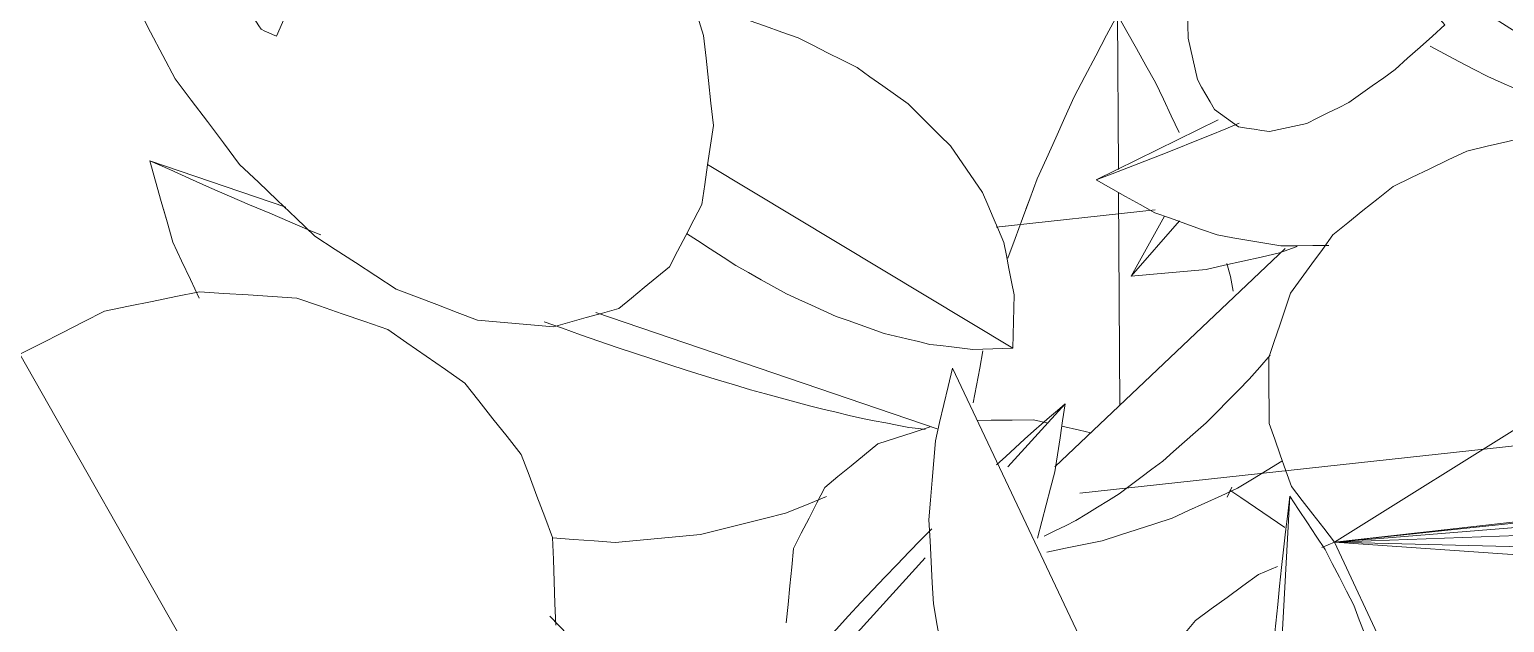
# Model space of a CAD drawing. Header units: metres. Extents: x -18.34 to -13.25, y -25.49 to -16.26.
# Drawn here: x -15.1677 to -15.0836, y -16.7198 to -16.686 of the extents above; entities that cross this region are included whole.
import ezdxf

# ---------------------------------------------------------------- set-up
doc = ezdxf.new("R2010")
doc.units = ezdxf.units.M
doc.layers.add('Importações nas famílias', color=7, linetype='Continuous', lineweight=5)
doc.layers.add('Vegetação', color=7, linetype='Continuous', lineweight=5)

# ---------------------------------------------------------------- blocks, each defined once
blk = doc.blocks.new('Planta_pergolado_12200 - plantas pergolado_skp_Component_12-V1392-Pavimento 02 - Executivo')
at = {"layer": 'Importações nas famílias', "color": 9, "flags": 128}
blk.add_lwpolyline([(0.068938, 0.054809), (0.068542, 0.053976), (0.068145, 0.053142)], dxfattribs=at)
blk = doc.blocks.new('Planta_pergolado_12200 - plantas pergolado_skp_Component_16-V1395-Pavimento 02 - Executivo')
blk.add_blockref('Planta_pergolado_12200 - plantas pergolado_skp_Component_12-V1392-Pavimento 02 - Executivo', (0, 0))
blk = doc.blocks.new('Planta_pergolado_12200 - plantas pergolado_skp_Component_12-V1402-Pavimento 02 - Executivo')
at = {"layer": 'Importações nas famílias', "color": 9, "flags": 128}
for points in [[(0.057366, 0.093281), (0.056558, 0.092838), (0.055719, 0.092378)], [(0.055719, 0.092378), (0.054975, 0.091814), (0.05423, 0.091249), (0.053485, 0.090685), (0.052741, 0.090121)], [(0.052741, 0.090121), (0.052108, 0.089466), (0.051475, 0.088811), (0.050842, 0.088156), (0.05021, 0.087501)], [(0.05021, 0.087501), (0.049703, 0.086771), (0.049197, 0.08604), (0.048691, 0.08531)], [(0.04723, 0.067205), (0.047613, 0.066414), (0.047997, 0.065623), (0.04838, 0.064832)], [(0.04838, 0.064832), (0.048901, 0.064099), (0.049219, 0.06365)]]:
    blk.add_lwpolyline(points, dxfattribs=at)
blk = doc.blocks.new('Planta_pergolado_12200 - plantas pergolado_skp_Component_12-V1403-Pavimento 02 - Executivo')
at = {"layer": 'Importações nas famílias', "color": 9}
for p, q in [((0.068477, 0.106463), (0.068027, 0.106584)), ((0.07543, 0.100806), (0.075014, 0.101292)), ((0.075754, 0.100343), (0.07543, 0.100806))]:
    blk.add_line(p, q, dxfattribs=at)
at = {"layer": 'Importações nas famílias', "color": 9, "flags": 128}
for points in [[(0.064381, 0.09565), (0.065041, 0.095296), (0.065702, 0.094942), (0.066363, 0.094588)], [(0.079862, 0.093147), (0.07952, 0.093854), (0.079178, 0.094562), (0.078836, 0.095269)], [(0.070093, 0.092939), (0.070949, 0.092654), (0.071805, 0.092369)], [(0.08048, 0.091613), (0.080171, 0.09238), (0.079862, 0.093147)], [(0.072203, 0.092236), (0.07266, 0.092084), (0.073516, 0.091799)], [(0.073516, 0.091799), (0.074441, 0.091559), (0.075365, 0.091318), (0.076289, 0.091078), (0.077214, 0.090838)], [(0.077214, 0.090838), (0.078185, 0.090649), (0.079156, 0.090459)]]:
    blk.add_lwpolyline(points, dxfattribs=at)
blk = doc.blocks.new('Planta_pergolado_12200 - plantas pergolado_skp_Component_17-V1404-Pavimento 02 - Executivo')
at = {"layer": 'Importações nas famílias', "color": 9, "flags": 128}
for points in [[(0.068466, 0.108174), (0.068372, 0.107045), (0.068324, 0.106474)], [(0.054758, 0.093579), (0.054093, 0.094014), (0.053427, 0.09445), (0.052761, 0.094886), (0.052096, 0.095322)], [(0.056901, 0.093133), (0.056187, 0.093281), (0.055472, 0.09343), (0.054758, 0.093579)]]:
    blk.add_lwpolyline(points, dxfattribs=at)
blk = doc.blocks.new('Planta_pergolado_12200 - plantas pergolado_skp_Component_16-V1405-Pavimento 02 - Executivo')
for name in ['Planta_pergolado_12200 - plantas pergolado_skp_Component_17-V1404-Pavimento 02 - Executivo', 'Planta_pergolado_12200 - plantas pergolado_skp_Component_12-V1403-Pavimento 02 - Executivo', 'Planta_pergolado_12200 - plantas pergolado_skp_Component_12-V1402-Pavimento 02 - Executivo']:
    blk.add_blockref(name, (0, 0))
blk = doc.blocks.new('Planta_pergolado_12200 - plantas pergolado_skp_-V1406-Pavimento 02 - Executivo')
blk.add_blockref('Planta_pergolado_12200 - plantas pergolado_skp_Component_16-V1405-Pavimento 02 - Executivo', (0, 0))
blk = doc.blocks.new('Planta_pergolado_12200 - plantas pergolado_skp_-V1407-Pavimento 02 - Executivo')
at = {"layer": 'Importações nas famílias', "color": 9}
blk.add_line((0.083393, 0.04184), (0.083393, 0.043146), dxfattribs=at)
at = {"xscale": 1.254472261797389, "yscale": 1.254472261797389, "zscale": 1.254472261797389, "rotation": 44.99999999999149}
blk.add_blockref('Planta_pergolado_12200 - plantas pergolado_skp_-V1406-Pavimento 02 - Executivo', (0.101937, -0.102346), dxfattribs=at)
blk.add_blockref('Planta_pergolado_12200 - plantas pergolado_skp_Component_16-V1395-Pavimento 02 - Executivo', (0, 0))
blk = doc.blocks.new('Planta_pergolado_12200 - plantas pergolado_skp_Component_12-V1471-Pavimento 02 - Executivo')
at = {"layer": 'Importações nas famílias', "color": 9}
blk.add_line((0.07033, 0.043567), (0.080588, 0.057048), dxfattribs=at)
at = {"layer": 'Importações nas famílias', "color": 9, "flags": 128}
for points in [[(0.069335, 0.055643), (0.068938, 0.054809), (0.068542, 0.053976), (0.068145, 0.053142)], [(0.073868, 0.054384), (0.074447, 0.055009), (0.075026, 0.055634)], [(0.071804, 0.051855), (0.07232, 0.052487), (0.072836, 0.053119), (0.073352, 0.053751), (0.073868, 0.054384)], [(0.068145, 0.053142), (0.067843, 0.052232), (0.067542, 0.051323), (0.06724, 0.050413), (0.066938, 0.049504)], [(0.070018, 0.049326), (0.070465, 0.049958), (0.070911, 0.05059), (0.071358, 0.051222), (0.071804, 0.051855)], [(0.066938, 0.049504), (0.066738, 0.04854), (0.066538, 0.047576), (0.066338, 0.046612), (0.066138, 0.045648)], [(0.06853, 0.046825), (0.068902, 0.04745), (0.069274, 0.048075), (0.069646, 0.0487), (0.070018, 0.049326)], [(0.067355, 0.04438), (0.067649, 0.044991), (0.067942, 0.045602), (0.068236, 0.046213), (0.06853, 0.046825)], [(0.066138, 0.045648), (0.066044, 0.044652), (0.065951, 0.043656), (0.065857, 0.04266)], [(0.066719, 0.042608), (0.066931, 0.043199), (0.067143, 0.043789), (0.067355, 0.04438)]]:
    blk.add_lwpolyline(points, dxfattribs=at)
blk = doc.blocks.new('Planta_pergolado_12200 - plantas pergolado_skp_Component_16-V1473-Pavimento 02 - Executivo')
blk.add_blockref('Planta_pergolado_12200 - plantas pergolado_skp_Component_12-V1471-Pavimento 02 - Executivo', (0, 0))
blk = doc.blocks.new('Planta_pergolado_12200 - plantas pergolado_skp_Component_12-V1474-Pavimento 02 - Executivo')
at = {"layer": 'Importações nas famílias', "color": 9}
for p, q in [((0.094832, 0.073539), (0.09721, 0.080075)), ((0.096712, 0.07968), (0.096931, 0.080038)), ((0.089834, 0.077325), (0.08909, 0.076761)), ((0.085702, 0.073668), (0.085077, 0.07302)), ((0.08728, 0.054577), (0.087504, 0.055331)), ((0.085323, 0.04741), (0.087807, 0.054238))]:
    blk.add_line(p, q, dxfattribs=at)
at = {"layer": 'Importações nas famílias', "color": 9, "flags": 128}
for points in [[(0.095772, 0.07791), (0.096007, 0.078352), (0.096242, 0.078795), (0.096477, 0.079237), (0.096712, 0.07968)], [(0.094778, 0.075821), (0.095026, 0.076343), (0.095275, 0.076865), (0.095523, 0.077388), (0.095772, 0.07791)], [(0.094259, 0.074628), (0.094519, 0.075224), (0.094778, 0.075821)], [(0.080501, 0.059376), (0.080586, 0.058527), (0.080671, 0.057677), (0.080757, 0.056828)], [(0.080757, 0.056828), (0.080994, 0.055998), (0.081231, 0.055168), (0.081468, 0.054338), (0.081706, 0.053508)], [(0.086276, 0.051004), (0.086527, 0.051897), (0.086778, 0.05279), (0.087029, 0.053684), (0.08728, 0.054577)], [(0.081706, 0.053508), (0.082089, 0.052717), (0.082473, 0.051926), (0.082856, 0.051135), (0.083239, 0.050344)], [(0.085323, 0.04741), (0.085561, 0.048308), (0.085799, 0.049207), (0.086037, 0.050105), (0.086276, 0.051004)], [(0.083239, 0.050344), (0.08376, 0.04961), (0.084281, 0.048877), (0.084802, 0.048143), (0.085323, 0.04741)]]:
    blk.add_lwpolyline(points, dxfattribs=at)
blk = doc.blocks.new('Planta_pergolado_12200 - plantas pergolado_skp_Component_16-V1476-Pavimento 02 - Executivo')
blk.add_blockref('Planta_pergolado_12200 - plantas pergolado_skp_Component_12-V1474-Pavimento 02 - Executivo', (0, 0))
blk = doc.blocks.new('Planta_pergolado_12200 - plantas pergolado_skp_Component_12-V1490-Pavimento 02 - Executivo')
at = {"layer": 'Importações nas famílias', "color": 9}
for p, q in [((0.057319, 0.080736), (0.062561, 0.095142)), ((0.052421, 0.069065), (0.052562, 0.069541)), ((0.050463, 0.061898), (0.052556, 0.06765))]:
    blk.add_line(p, q, dxfattribs=at)
at = {"layer": 'Importações nas famílias', "color": 9, "flags": 128}
for points in [[(0.061852, 0.094168), (0.062071, 0.094526), (0.06222, 0.094769)], [(0.060912, 0.092398), (0.061147, 0.092841), (0.061382, 0.093283), (0.061617, 0.093726), (0.061852, 0.094168)], [(0.057366, 0.093281), (0.056558, 0.092838), (0.055719, 0.092378)], [(0.055719, 0.092378), (0.054975, 0.091814), (0.05423, 0.091249), (0.053485, 0.090685), (0.052741, 0.090121)], [(0.059918, 0.090309), (0.060167, 0.090831), (0.060415, 0.091353), (0.060664, 0.091876), (0.060912, 0.092398)], [(0.052741, 0.090121), (0.052108, 0.089466), (0.051475, 0.088811), (0.050842, 0.088156), (0.05021, 0.087501)], [(0.058881, 0.087923), (0.059141, 0.08852), (0.0594, 0.089116), (0.059659, 0.089712), (0.059918, 0.090309)], [(0.057813, 0.085268), (0.05808, 0.085932), (0.058347, 0.086596), (0.058614, 0.087259), (0.058881, 0.087923)], [(0.05021, 0.087501), (0.049703, 0.086771), (0.049197, 0.08604), (0.048691, 0.08531)], [(0.056725, 0.082373), (0.056997, 0.083097), (0.057269, 0.08382), (0.057541, 0.084544), (0.057813, 0.085268)], [(0.05563, 0.079269), (0.055904, 0.080045), (0.056178, 0.080821), (0.056452, 0.081597), (0.056725, 0.082373)], [(0.051416, 0.065492), (0.051667, 0.066385), (0.051919, 0.067279), (0.05217, 0.068172), (0.052421, 0.069065)], [(0.04723, 0.067205), (0.047613, 0.066414), (0.047997, 0.065623), (0.04838, 0.064832)], [(0.050463, 0.061898), (0.050701, 0.062797), (0.05094, 0.063695), (0.051178, 0.064593), (0.051416, 0.065492)], [(0.04838, 0.064832), (0.048901, 0.064099), (0.049422, 0.063365), (0.049942, 0.062632), (0.050463, 0.061898)]]:
    blk.add_lwpolyline(points, dxfattribs=at)
blk = doc.blocks.new('Planta_pergolado_12200 - plantas pergolado_skp_Component_12-V1491-Pavimento 02 - Executivo')
at = {"layer": 'Importações nas famílias', "color": 9}
for p, q in [((0.068477, 0.106463), (0.068027, 0.106584)), ((0.07543, 0.100806), (0.075014, 0.101292)), ((0.07523, 0.094854), (0.068199, 0.100574)), ((0.075754, 0.100343), (0.07543, 0.100806)), ((0.081098, 0.09008), (0.075986, 0.09424))]:
    blk.add_line(p, q, dxfattribs=at)
at = {"layer": 'Importações nas famílias', "color": 9, "flags": 128}
for points in [[(0.064381, 0.09565), (0.065041, 0.095296), (0.065702, 0.094942), (0.066363, 0.094588)], [(0.079862, 0.093147), (0.07952, 0.093854), (0.079178, 0.094562), (0.078836, 0.095269)], [(0.070093, 0.092939), (0.070949, 0.092654), (0.071805, 0.092369), (0.07266, 0.092084), (0.073516, 0.091799)], [(0.081098, 0.09008), (0.080789, 0.090847), (0.08048, 0.091613), (0.080171, 0.09238), (0.079862, 0.093147)], [(0.073516, 0.091799), (0.074441, 0.091559), (0.075365, 0.091318), (0.076289, 0.091078), (0.077214, 0.090838)], [(0.077214, 0.090838), (0.078185, 0.090649), (0.079156, 0.090459), (0.080127, 0.09027), (0.081098, 0.09008)]]:
    blk.add_lwpolyline(points, dxfattribs=at)
blk = doc.blocks.new('Planta_pergolado_12200 - plantas pergolado_skp_Component_17-V1492-Pavimento 02 - Executivo')
at = {"layer": 'Importações nas famílias', "color": 9}
blk.add_line((0.065702, 0.098675), (0.065421, 0.098094), dxfattribs=at)
at = {"layer": 'Importações nas famílias', "color": 9, "flags": 128}
for points in [[(0.06856, 0.109303), (0.068466, 0.108174), (0.068372, 0.107045), (0.068324, 0.106474)], [(0.066514, 0.100346), (0.066298, 0.099901), (0.065964, 0.099213)], [(0.065421, 0.098094), (0.064849, 0.097401), (0.064278, 0.096708), (0.063904, 0.096255)], [(0.054758, 0.093579), (0.054093, 0.094014), (0.053427, 0.09445), (0.052761, 0.094886), (0.052096, 0.095322)], [(0.062469, 0.094886), (0.061803, 0.09445), (0.061138, 0.094014), (0.060472, 0.093579)], [(0.057615, 0.092984), (0.056901, 0.093133), (0.056187, 0.093281), (0.055472, 0.09343), (0.054758, 0.093579)], [(0.060472, 0.093579), (0.059758, 0.09343), (0.059044, 0.093281), (0.058329, 0.093133), (0.057615, 0.092984)]]:
    blk.add_lwpolyline(points, dxfattribs=at)
blk = doc.blocks.new('Planta_pergolado_12200 - plantas pergolado_skp_Component_16-V1493-Pavimento 02 - Executivo')
for name in ['Planta_pergolado_12200 - plantas pergolado_skp_Component_17-V1492-Pavimento 02 - Executivo', 'Planta_pergolado_12200 - plantas pergolado_skp_Component_12-V1491-Pavimento 02 - Executivo', 'Planta_pergolado_12200 - plantas pergolado_skp_Component_12-V1490-Pavimento 02 - Executivo']:
    blk.add_blockref(name, (0, 0))
blk = doc.blocks.new('Planta_pergolado_12200 - plantas pergolado_skp_-V1494-Pavimento 02 - Executivo')
blk.add_blockref('Planta_pergolado_12200 - plantas pergolado_skp_Component_16-V1493-Pavimento 02 - Executivo', (0, 0))
blk = doc.blocks.new('Planta_pergolado_12200 - plantas pergolado_skp_-V1495-Pavimento 02 - Executivo')
at = {"layer": 'Importações nas famílias', "color": 9}
blk.add_line((0.083393, 0.04184), (0.083393, 0.050373), dxfattribs=at)
at = {"xscale": 1.254472261797389, "yscale": 1.254472261797389, "zscale": 1.254472261797389, "rotation": 44.99999999999149}
blk.add_blockref('Planta_pergolado_12200 - plantas pergolado_skp_-V1494-Pavimento 02 - Executivo', (0.101937, -0.102346), dxfattribs=at)
for name in ['Planta_pergolado_12200 - plantas pergolado_skp_Component_16-V1476-Pavimento 02 - Executivo', 'Planta_pergolado_12200 - plantas pergolado_skp_Component_16-V1473-Pavimento 02 - Executivo']:
    blk.add_blockref(name, (0, 0))
blk = doc.blocks.new('Planta_pergolado_12200 - plantas pergolado_skp_-V1496-Pavimento 02 - Executivo')
at = {"rotation": 89.9999999999999}
for name in ['Planta_pergolado_12200 - plantas pergolado_skp_-V1495-Pavimento 02 - Executivo', 'Planta_pergolado_12200 - plantas pergolado_skp_-V1407-Pavimento 02 - Executivo']:
    blk.add_blockref(name, (0.696245, 0.01573), dxfattribs=at)
blk = doc.blocks.new('Planta_pergolado_12200 - plantas pergolado_skp_Component_12-V1755-Pavimento 02 - Executivo')
at = {"layer": 'Importações nas famílias', "color": 9}
blk.add_line((0.102974, 0.26277), (0.091467, 0.247648), dxfattribs=at)
at = {"layer": 'Importações nas famílias', "color": 9, "flags": 128}
for points in [[(0.099437, 0.264296), (0.098995, 0.263753), (0.098479, 0.263121), (0.097963, 0.262488), (0.097447, 0.261856)], [(0.110769, 0.260569), (0.111071, 0.261478), (0.111373, 0.262388)], [(0.097447, 0.261856), (0.097001, 0.261224), (0.096554, 0.260592), (0.096108, 0.259959), (0.095661, 0.259327)], [(0.109183, 0.257234), (0.10958, 0.258068), (0.109976, 0.258902), (0.110373, 0.259735), (0.110769, 0.260569)], [(0.095661, 0.259327), (0.095289, 0.258702), (0.094917, 0.258077), (0.094545, 0.257451), (0.094173, 0.256826)], [(0.094173, 0.256826), (0.093879, 0.256215), (0.093585, 0.255604), (0.093291, 0.254992), (0.092998, 0.254381)], [(0.107256, 0.254281), (0.107738, 0.255019), (0.10822, 0.255758), (0.108702, 0.256496), (0.109183, 0.257234)], [(0.092998, 0.254381), (0.092786, 0.253791), (0.092573, 0.2532), (0.092361, 0.25261), (0.092149, 0.252019)], [(0.105032, 0.251779), (0.105588, 0.252405), (0.106144, 0.25303), (0.1067, 0.253656), (0.107256, 0.254281)], [(0.092149, 0.252019), (0.092021, 0.251456), (0.091893, 0.250893), (0.091765, 0.25033), (0.091637, 0.249766)], [(0.102565, 0.249787), (0.103182, 0.250285), (0.103799, 0.250783), (0.104415, 0.251281), (0.105032, 0.251779)], [(0.091637, 0.249766), (0.091595, 0.249237), (0.091552, 0.248707), (0.091509, 0.248178), (0.091467, 0.247648)], [(0.099911, 0.248351), (0.100574, 0.24871), (0.101238, 0.249069), (0.101901, 0.249428), (0.102565, 0.249787)], [(0.097133, 0.247505), (0.097827, 0.247716), (0.098522, 0.247928), (0.099216, 0.248139), (0.099911, 0.248351)], [(0.091467, 0.247648), (0.092174, 0.247553), (0.092881, 0.247458), (0.093589, 0.247363), (0.094296, 0.247269)], [(0.094296, 0.247269), (0.095005, 0.247328), (0.095714, 0.247387), (0.096423, 0.247446), (0.097133, 0.247505)]]:
    blk.add_lwpolyline(points, dxfattribs=at)
blk = doc.blocks.new('Planta_pergolado_12200 - plantas pergolado_skp_Component_12-V1757-Pavimento 02 - Executivo')
at = {"layer": 'Importações nas famílias', "color": 9}
for p, q in [((0.061368, 0.275465), (0.064355, 0.272095)), ((0.069836, 0.265912), (0.080843, 0.253495)), ((0.072076, 0.253424), (0.072786, 0.252842)), ((0.085196, 0.248584), (0.088211, 0.245182))]:
    blk.add_line(p, q, dxfattribs=at)
at = {"layer": 'Importações nas famílias', "color": 9, "flags": 128}
for points in [[(0.063093, 0.273944), (0.062528, 0.274475), (0.061963, 0.275006), (0.061424, 0.275513)], [(0.060972, 0.275124), (0.061103, 0.274234), (0.061239, 0.273316), (0.061374, 0.272398)], [(0.064326, 0.272734), (0.06371, 0.273339), (0.063093, 0.273944)], [(0.061374, 0.272398), (0.061604, 0.271501), (0.061834, 0.270604), (0.061987, 0.270007)], [(0.072911, 0.26383), (0.072231, 0.264565), (0.07155, 0.265301), (0.07087, 0.266036)], [(0.076271, 0.260115), (0.075601, 0.26086), (0.074931, 0.261605), (0.074261, 0.26235)], [(0.065224, 0.262033), (0.065719, 0.261255), (0.066214, 0.260477), (0.066708, 0.259699), (0.067203, 0.258922)], [(0.078847, 0.257166), (0.078203, 0.257903), (0.077559, 0.258641), (0.076915, 0.259378), (0.076271, 0.260115)], [(0.067203, 0.258922), (0.067776, 0.258201), (0.068349, 0.257481), (0.068922, 0.256761), (0.069495, 0.256041)], [(0.081258, 0.254316), (0.080656, 0.255029), (0.080053, 0.255741), (0.07945, 0.256454), (0.078847, 0.257166)], [(0.069495, 0.256041), (0.070141, 0.255387), (0.070786, 0.254732), (0.071431, 0.254078), (0.072076, 0.253424)], [(0.082354, 0.252974), (0.081806, 0.253645), (0.081258, 0.254316)], [(0.086966, 0.247011), (0.086566, 0.247553), (0.086166, 0.248095), (0.085766, 0.248637), (0.085366, 0.249178)], [(0.081249, 0.247425), (0.082105, 0.247098), (0.08296, 0.246771), (0.083815, 0.246444), (0.08467, 0.246117)], [(0.088211, 0.245182), (0.0879, 0.245639), (0.087589, 0.246097), (0.087278, 0.246554), (0.086966, 0.247011)], [(0.08467, 0.246117), (0.085556, 0.245883), (0.086441, 0.245649), (0.087326, 0.245416), (0.088211, 0.245182)]]:
    blk.add_lwpolyline(points, dxfattribs=at)
blk = doc.blocks.new('Planta_pergolado_12200 - plantas pergolado_skp_Component_12-V1759-Pavimento 02 - Executivo')
at = {"layer": 'Importações nas famílias', "color": 9}
blk.add_line((0.054354, 0.238337), (0.082026, 0.233805), dxfattribs=at)
at = {"layer": 'Importações nas famílias', "color": 9, "flags": 128}
for points in [[(0.078276, 0.23465), (0.077303, 0.234859), (0.076331, 0.235067), (0.075358, 0.235276), (0.074386, 0.235484)], [(0.082026, 0.233805), (0.081088, 0.234017), (0.080151, 0.234228), (0.079213, 0.234439), (0.078276, 0.23465)], [(0.078993, 0.232242), (0.079751, 0.232633), (0.080509, 0.233024), (0.081268, 0.233415), (0.082026, 0.233805)], [(0.075861, 0.231037), (0.076644, 0.231338), (0.077427, 0.23164), (0.07821, 0.231941), (0.078993, 0.232242)], [(0.072666, 0.230204), (0.073465, 0.230413), (0.074264, 0.230621), (0.075063, 0.230829), (0.075861, 0.231037)]]:
    blk.add_lwpolyline(points, dxfattribs=at)
blk = doc.blocks.new('Planta_pergolado_12200 - plantas pergolado_skp_Component_17-V1761-Pavimento 02 - Executivo')
at = {"layer": 'Importações nas famílias', "color": 9}
for p, q in [((0.078045, 0.235909), (0.078363, 0.234857)), ((0.079107, 0.232394), (0.079317, 0.2317)), ((0.053129, 0.222713), (0.079317, 0.2317)), ((0.076874, 0.218097), (0.079317, 0.2317)), ((0.077534, 0.218406), (0.079317, 0.2317)), ((0.078403, 0.21882), (0.079317, 0.2317)), ((0.078879, 0.215423), (0.079317, 0.2317)), ((0.079317, 0.2317), (0.079274, 0.21544)), ((0.087286, 0.21523), (0.079317, 0.2317)), ((0.079317, 0.2317), (0.079378, 0.215445))]:
    blk.add_line(p, q, dxfattribs=at)
at = {"layer": 'Importações nas famílias', "color": 9, "flags": 128}
for points in [[(0.073224, 0.242301), (0.07391, 0.241607), (0.074595, 0.240913), (0.075281, 0.240219), (0.075966, 0.239525)], [(0.075966, 0.239525), (0.076486, 0.238621), (0.077006, 0.237717), (0.077525, 0.236813), (0.078045, 0.235909)], [(0.082527, 0.233655), (0.083395, 0.233861), (0.084263, 0.234067), (0.085131, 0.234273), (0.086, 0.234479)], [(0.086, 0.234479), (0.086875, 0.234388), (0.08775, 0.234298), (0.088625, 0.234207), (0.0895, 0.234116)], [(0.0895, 0.234116), (0.090322, 0.233735), (0.091145, 0.233353), (0.091967, 0.232972), (0.092789, 0.232591)], [(0.079317, 0.2317), (0.08012, 0.232189), (0.080922, 0.232677), (0.081724, 0.233166), (0.082527, 0.233655)], [(0.092789, 0.232591), (0.093503, 0.231945), (0.094216, 0.231299), (0.09493, 0.230653), (0.095643, 0.230007)], [(0.095643, 0.230007), (0.096199, 0.22914), (0.096755, 0.228274), (0.097311, 0.227407), (0.097867, 0.226541)], [(0.097867, 0.226541), (0.098228, 0.225513), (0.098589, 0.224485), (0.098949, 0.223457), (0.09931, 0.222429)], [(0.09931, 0.222429), (0.099451, 0.221309), (0.099591, 0.220189), (0.099732, 0.21907), (0.099873, 0.21795)]]:
    blk.add_lwpolyline(points, dxfattribs=at)
blk = doc.blocks.new('Planta_pergolado_12200 - plantas pergolado_skp_Component_16-V1762-Pavimento 02 - Executivo')
for name in ['Planta_pergolado_12200 - plantas pergolado_skp_Component_12-V1757-Pavimento 02 - Executivo', 'Planta_pergolado_12200 - plantas pergolado_skp_Component_12-V1755-Pavimento 02 - Executivo', 'Planta_pergolado_12200 - plantas pergolado_skp_Component_17-V1761-Pavimento 02 - Executivo', 'Planta_pergolado_12200 - plantas pergolado_skp_Component_12-V1759-Pavimento 02 - Executivo']:
    blk.add_blockref(name, (0, 0))
blk = doc.blocks.new('Planta_pergolado_12200 - plantas pergolado_skp_-V1798-Pavimento 02 - Executivo')
at = {"layer": 'Importações nas famílias', "color": 9}
blk.add_line((0.083393, 0.215524), (0.083393, 0.244921), dxfattribs=at)
blk.add_blockref('Planta_pergolado_12200 - plantas pergolado_skp_Component_16-V1762-Pavimento 02 - Executivo', (0, 0))
blk = doc.blocks.new('Planta_pergolado_12200 - plantas pergolado_skp_-V1872-Pavimento 02 - Executivo')
at = {"rotation": 89.9999999999999}
blk.add_blockref('Planta_pergolado_12200 - plantas pergolado_skp_-V1798-Pavimento 02 - Executivo', (0.274037, 0.01573), dxfattribs=at)
blk = doc.blocks.new('Planta_pergolado_12200 - plantas pergolado_skp_Component_17-V2001-Pavimento 02 - Executivo')
at = {"layer": 'Importações nas famílias', "color": 9}
blk.add_line((-0.159676, -0.361217), (-0.189609, -0.378216), dxfattribs=at)
at = {"layer": 'Importações nas famílias', "color": 9, "flags": 128}
for points in [[(-0.179154, -0.34786), (-0.180339, -0.348305), (-0.181524, -0.34875), (-0.182708, -0.349195), (-0.183893, -0.34964)], [(-0.174154, -0.347675), (-0.175404, -0.347721), (-0.176654, -0.347767), (-0.177904, -0.347813), (-0.179154, -0.34786)], [(-0.183893, -0.34964), (-0.184912, -0.350446), (-0.18593, -0.351253), (-0.186949, -0.352059), (-0.187968, -0.352865)], [(-0.187968, -0.352865), (-0.188733, -0.353963), (-0.189498, -0.355061), (-0.190263, -0.356159), (-0.191029, -0.357257)], [(-0.191029, -0.357257), (-0.191475, -0.358554), (-0.191922, -0.35985), (-0.192368, -0.361146), (-0.192815, -0.362443)], [(-0.192815, -0.362443), (-0.192904, -0.363826), (-0.192994, -0.36521), (-0.193083, -0.366594), (-0.193173, -0.367978)], [(-0.193173, -0.367978), (-0.192898, -0.369331), (-0.192623, -0.370684), (-0.192348, -0.372037), (-0.192073, -0.37339)], [(-0.192073, -0.37339), (-0.191457, -0.374596), (-0.190841, -0.375803), (-0.190225, -0.377009), (-0.189609, -0.378216)]]:
    blk.add_lwpolyline(points, dxfattribs=at)
blk = doc.blocks.new('Planta_pergolado_12200 - plantas pergolado_skp_Component_16-V2002-Pavimento 02 - Executivo')
blk.add_blockref('Planta_pergolado_12200 - plantas pergolado_skp_Component_17-V2001-Pavimento 02 - Executivo', (0, 0))
blk = doc.blocks.new('Planta_pergolado_12200 - plantas pergolado_skp_Component_12-V2049-Pavimento 02 - Executivo')
at = {"layer": 'Importações nas famílias', "color": 9}
blk.add_line((-0.139107, -0.301544), (-0.188814, -0.325057), dxfattribs=at)
at = {"layer": 'Importações nas famílias', "color": 9, "flags": 128}
for points in [[(-0.188814, -0.325057), (-0.18778, -0.325302), (-0.186746, -0.325547), (-0.185713, -0.325792), (-0.184679, -0.326037)], [(-0.17537, -0.326145), (-0.174131, -0.325927), (-0.172892, -0.325708), (-0.171654, -0.32549), (-0.170415, -0.325271)], [(-0.184679, -0.326037), (-0.18355, -0.326128), (-0.18242, -0.32622), (-0.181291, -0.326311), (-0.180162, -0.326402)], [(-0.180162, -0.326402), (-0.178964, -0.326338), (-0.177766, -0.326274), (-0.176568, -0.32621), (-0.17537, -0.326145)]]:
    blk.add_lwpolyline(points, dxfattribs=at)
blk = doc.blocks.new('Planta_pergolado_12200 - plantas pergolado_skp_Component_12-V2050-Pavimento 02 - Executivo')
at = {"layer": 'Importações nas famílias', "color": 9}
for p, q in [((-0.153808, -0.327837), (-0.174678, -0.348017)), ((-0.168688, -0.349027), (-0.169592, -0.349128))]:
    blk.add_line(p, q, dxfattribs=at)
at = {"layer": 'Importações nas famílias', "color": 9, "flags": 128}
for points in [[(-0.156976, -0.332121), (-0.156184, -0.33105), (-0.155392, -0.329979), (-0.1546, -0.328908), (-0.153808, -0.327837)], [(-0.153808, -0.327837), (-0.153673, -0.328634), (-0.153537, -0.32943), (-0.153402, -0.330226), (-0.153266, -0.331023)], [(-0.160115, -0.336199), (-0.15933, -0.335179), (-0.158545, -0.33416), (-0.15776, -0.333141), (-0.156976, -0.332121)], [(-0.163154, -0.339973), (-0.162394, -0.339029), (-0.161635, -0.338086), (-0.160875, -0.337142), (-0.160115, -0.336199)], [(-0.16602, -0.343356), (-0.165304, -0.34251), (-0.164587, -0.341665), (-0.16387, -0.340819), (-0.163154, -0.339973)], [(-0.154809, -0.34008), (-0.155143, -0.340669), (-0.155476, -0.341258), (-0.15581, -0.341847)], [(-0.15581, -0.341847), (-0.156254, -0.342367), (-0.156699, -0.342886), (-0.157144, -0.343405), (-0.157589, -0.343924)], [(-0.168647, -0.346269), (-0.16799, -0.345541), (-0.167334, -0.344813), (-0.166677, -0.344084), (-0.16602, -0.343356)], [(-0.157589, -0.343924), (-0.158139, -0.344368), (-0.15869, -0.344811), (-0.159241, -0.345255), (-0.159792, -0.345698)], [(-0.170972, -0.348643), (-0.170391, -0.348049), (-0.16981, -0.347456), (-0.169228, -0.346862), (-0.168647, -0.346269)], [(-0.159792, -0.345698), (-0.160443, -0.346061), (-0.161095, -0.346424), (-0.161746, -0.346787), (-0.162397, -0.34715)], [(-0.162397, -0.34715), (-0.163141, -0.347429), (-0.163885, -0.347707), (-0.164629, -0.347986), (-0.165373, -0.348264)], [(-0.165373, -0.348264), (-0.166202, -0.348455), (-0.16703, -0.348645), (-0.167859, -0.348836), (-0.168688, -0.349027)]]:
    blk.add_lwpolyline(points, dxfattribs=at)
blk = doc.blocks.new('Planta_pergolado_12200 - plantas pergolado_skp_Component_12-V728-Pavimento 02 - Executivo')
at = {"layer": 'Importações nas famílias', "color": 9}
blk.add_line((-0.357072, -0.311029), (-0.371136, -0.323264), dxfattribs=at)
at = {"layer": 'Importações nas famílias', "color": 9, "flags": 128}
for points in [[(-0.354531, -0.313849), (-0.355166, -0.313144), (-0.355801, -0.312439), (-0.356436, -0.311734), (-0.357072, -0.311029)], [(-0.352643, -0.316493), (-0.353115, -0.315832), (-0.353587, -0.315171), (-0.354059, -0.31451), (-0.354531, -0.313849)], [(-0.351452, -0.318899), (-0.351749, -0.318297), (-0.352047, -0.317696), (-0.352345, -0.317094), (-0.352643, -0.316493)], [(-0.350984, -0.321011), (-0.351101, -0.320483), (-0.351218, -0.319955), (-0.351335, -0.319427), (-0.351452, -0.318899)], [(-0.351252, -0.322779), (-0.351185, -0.322337), (-0.351118, -0.321895), (-0.351051, -0.321453), (-0.350984, -0.321011)], [(-0.352249, -0.324163), (-0.352, -0.323817), (-0.351751, -0.323471), (-0.351502, -0.323125), (-0.351252, -0.322779)], [(-0.371325, -0.324632), (-0.371278, -0.32429), (-0.37123, -0.323948), (-0.371183, -0.323606)], [(-0.371136, -0.323264), (-0.37005, -0.323578), (-0.368965, -0.323891), (-0.36788, -0.324204), (-0.366795, -0.324517)], [(-0.367568, -0.324133), (-0.36791, -0.32446), (-0.368253, -0.324787)], [(-0.366795, -0.324517), (-0.3658, -0.324724), (-0.364806, -0.324931), (-0.363812, -0.325138), (-0.362818, -0.325344)], [(-0.353952, -0.325128), (-0.353526, -0.324887), (-0.353101, -0.324645), (-0.352675, -0.324404), (-0.352249, -0.324163)], [(-0.371243, -0.325563), (-0.371263, -0.32533), (-0.371284, -0.325098), (-0.371305, -0.324865), (-0.371325, -0.324632)], [(-0.368253, -0.324787), (-0.368536, -0.325004), (-0.368819, -0.325222), (-0.369103, -0.325439), (-0.369386, -0.325657)], [(-0.362818, -0.325344), (-0.361938, -0.32544), (-0.361059, -0.325535), (-0.360179, -0.325631), (-0.359299, -0.325726)], [(-0.356321, -0.325653), (-0.355728, -0.325522), (-0.355136, -0.325391), (-0.354544, -0.32526), (-0.353952, -0.325128)], [(-0.370889, -0.326047), (-0.370977, -0.325926), (-0.371066, -0.325805), (-0.371154, -0.325684), (-0.371243, -0.325563)], [(-0.370268, -0.326078), (-0.370423, -0.32607), (-0.370578, -0.326062), (-0.370734, -0.326055), (-0.370889, -0.326047)], [(-0.369386, -0.325657), (-0.369606, -0.325762), (-0.369827, -0.325867), (-0.370047, -0.325973), (-0.370268, -0.326078)], [(-0.359299, -0.325726), (-0.358555, -0.325708), (-0.35781, -0.32569), (-0.357065, -0.325672), (-0.356321, -0.325653)]]:
    blk.add_lwpolyline(points, dxfattribs=at)
blk = doc.blocks.new('Planta_pergolado_12200 - plantas pergolado_skp_Component_12-V730-Pavimento 02 - Executivo')
at = {"layer": 'Importações nas famílias', "color": 9}
for p, q in [((-0.383484, -0.365952), (-0.356418, -0.377623)), ((-0.359669, -0.379294), (-0.360752, -0.379851))]:
    blk.add_line(p, q, dxfattribs=at)
at = {"layer": 'Importações nas famílias', "color": 9, "flags": 128}
for points in [[(-0.384353, -0.369674), (-0.384136, -0.368743), (-0.383919, -0.367813), (-0.383701, -0.366882), (-0.383484, -0.365952)], [(-0.383484, -0.365952), (-0.382577, -0.366606), (-0.381669, -0.367261), (-0.380762, -0.367916), (-0.379855, -0.368571)], [(-0.379855, -0.368571), (-0.378983, -0.369167), (-0.37811, -0.369763), (-0.377238, -0.370359), (-0.376366, -0.370955)], [(-0.384561, -0.373075), (-0.384509, -0.372225), (-0.384457, -0.371375), (-0.384405, -0.370524), (-0.384353, -0.369674)], [(-0.376366, -0.370955), (-0.375538, -0.371485), (-0.37471, -0.372015), (-0.373883, -0.372546), (-0.373055, -0.373076)], [(-0.384103, -0.376078), (-0.384217, -0.375327), (-0.384332, -0.374577), (-0.384446, -0.373826), (-0.384561, -0.373075)], [(-0.373055, -0.373076), (-0.372281, -0.373535), (-0.371508, -0.373994), (-0.370734, -0.374453), (-0.36996, -0.374912)], [(-0.36996, -0.374912), (-0.369249, -0.375295), (-0.368537, -0.375677), (-0.367826, -0.37606), (-0.367115, -0.376442)], [(-0.382989, -0.378609), (-0.383267, -0.377976), (-0.383546, -0.377343), (-0.383824, -0.37671), (-0.384103, -0.376078)], [(-0.367115, -0.376442), (-0.366474, -0.376744), (-0.365833, -0.377046), (-0.365192, -0.377347), (-0.364551, -0.377649)], [(-0.364551, -0.377649), (-0.363987, -0.377867), (-0.363424, -0.378084), (-0.36286, -0.378302), (-0.362297, -0.37852)], [(-0.356824, -0.378502), (-0.356722, -0.378282), (-0.356621, -0.378063), (-0.356519, -0.377843), (-0.356418, -0.377623)], [(-0.381246, -0.380611), (-0.381682, -0.380111), (-0.382118, -0.37961), (-0.382553, -0.37911), (-0.382989, -0.378609)], [(-0.362297, -0.37852), (-0.361817, -0.378651), (-0.361337, -0.378782), (-0.360858, -0.378913), (-0.360378, -0.379044)], [(-0.360378, -0.379044), (-0.359987, -0.379087), (-0.359597, -0.37913), (-0.359206, -0.379173), (-0.358815, -0.379217)], [(-0.358815, -0.379217), (-0.358518, -0.379171), (-0.358221, -0.379126), (-0.357923, -0.379081), (-0.357626, -0.379035)], [(-0.357626, -0.379035), (-0.357426, -0.378902), (-0.357225, -0.378769), (-0.357025, -0.378636), (-0.356824, -0.378502)], [(-0.360752, -0.379851), (-0.361809, -0.380268), (-0.362866, -0.380685), (-0.363923, -0.381102), (-0.364979, -0.381519)], [(-0.378915, -0.382037), (-0.379498, -0.38168), (-0.380081, -0.381324), (-0.380663, -0.380968), (-0.381246, -0.380611)], [(-0.364979, -0.381519), (-0.365984, -0.381787), (-0.36699, -0.382055), (-0.367995, -0.382322), (-0.369, -0.38259)], [(-0.37605, -0.382852), (-0.376767, -0.382648), (-0.377483, -0.382444), (-0.378199, -0.38224), (-0.378915, -0.382037)], [(-0.372719, -0.383038), (-0.373552, -0.382991), (-0.374385, -0.382945), (-0.375218, -0.382898), (-0.37605, -0.382852)], [(-0.369, -0.38259), (-0.36993, -0.382702), (-0.370859, -0.382814), (-0.371789, -0.382926), (-0.372719, -0.383038)]]:
    blk.add_lwpolyline(points, dxfattribs=at)
blk = doc.blocks.new('Planta_pergolado_12200 - plantas pergolado_skp_Component_17-V2053-Pavimento 02 - Executivo')
at = {"layer": 'Importações nas famílias', "color": 9, "flags": 128}
for points in [[(-0.207788, -0.339244), (-0.206506, -0.339105), (-0.205223, -0.338966), (-0.203941, -0.338827), (-0.202659, -0.338687)], [(-0.202659, -0.338687), (-0.201535, -0.338853), (-0.20041, -0.339019), (-0.199286, -0.339184), (-0.198162, -0.33935)], [(-0.213198, -0.340981), (-0.211845, -0.340547), (-0.210493, -0.340112), (-0.20914, -0.339678), (-0.207788, -0.339244)], [(-0.198162, -0.33935), (-0.197272, -0.339809), (-0.196382, -0.340268), (-0.195492, -0.340728), (-0.194602, -0.341187)], [(-0.194602, -0.341187), (-0.194007, -0.341908), (-0.193412, -0.342629), (-0.192817, -0.343351), (-0.192222, -0.344072)], [(-0.192222, -0.344072), (-0.191962, -0.345006), (-0.191703, -0.345941), (-0.191444, -0.346875), (-0.191184, -0.347809)], [(-0.191184, -0.347809), (-0.191278, -0.348893), (-0.191372, -0.349977), (-0.191466, -0.35106), (-0.19156, -0.352144)], [(-0.19156, -0.352144), (-0.192, -0.353303), (-0.192441, -0.354462), (-0.192882, -0.355621), (-0.193322, -0.356781)], [(-0.193322, -0.356781), (-0.19408, -0.357936), (-0.194837, -0.359092), (-0.195595, -0.360248), (-0.196352, -0.361403)], [(-0.196352, -0.361403), (-0.197375, -0.362477), (-0.198398, -0.36355), (-0.199421, -0.364623), (-0.200443, -0.365697)], [(-0.200443, -0.365697), (-0.201662, -0.366615), (-0.20288, -0.367533), (-0.204098, -0.368451), (-0.205316, -0.369369)], [(-0.205316, -0.369369), (-0.206647, -0.370069), (-0.207978, -0.370769), (-0.209308, -0.371469), (-0.210639, -0.372169)]]:
    blk.add_lwpolyline(points, dxfattribs=at)
blk = doc.blocks.new('Planta_pergolado_12200 - plantas pergolado_skp_Component_16-V2054-Pavimento 02 - Executivo')
for name, p in [('Planta_pergolado_12200 - plantas pergolado_skp_Component_12-V728-Pavimento 02 - Executivo', (0.148673, 0.01403)), ('Planta_pergolado_12200 - plantas pergolado_skp_Component_12-V2049-Pavimento 02 - Executivo', (0, 0)), ('Planta_pergolado_12200 - plantas pergolado_skp_Component_17-V2053-Pavimento 02 - Executivo', (0, 0)), ('Planta_pergolado_12200 - plantas pergolado_skp_Component_12-V2050-Pavimento 02 - Executivo', (0, 0)), ('Planta_pergolado_12200 - plantas pergolado_skp_Component_12-V730-Pavimento 02 - Executivo', (0.148673, 0.01403))]:
    blk.add_blockref(name, p)
blk = doc.blocks.new('Planta_pergolado_12200 - plantas pergolado_skp_-V2058-Pavimento 02 - Executivo')
blk.add_blockref('Planta_pergolado_12200 - plantas pergolado_skp_Component_16-V2054-Pavimento 02 - Executivo', (0, 0))
blk = doc.blocks.new('Planta_pergolado_12200 - plantas pergolado_skp_-V2059-Pavimento 02 - Executivo')
for name in ['Planta_pergolado_12200 - plantas pergolado_skp_-V2058-Pavimento 02 - Executivo', 'Planta_pergolado_12200 - plantas pergolado_skp_Component_16-V2002-Pavimento 02 - Executivo']:
    blk.add_blockref(name, (0, 0))
blk = doc.blocks.new('Planta_pergolado_12200 - plantas pergolado_skp_-V2183-Pavimento 02 - Executivo')
blk.add_blockref('Planta_pergolado_12200 - plantas pergolado_skp_-V2059-Pavimento 02 - Executivo', (0, 0))
blk = doc.blocks.new('Planta_pergolado_12200 - plantas pergolado_skp_Component_12-V2206-Pavimento 02 - Executivo')
at = {"layer": 'Importações nas famílias', "color": 9}
for p, q in [((-0.216733, -0.295074), (-0.219588, -0.29258)), ((-0.195762, -0.305418), (-0.195392, -0.306417)), ((-0.194073, -0.314877), (-0.19722, -0.312127))]:
    blk.add_line(p, q, dxfattribs=at)
at = {"layer": 'Importações nas famílias', "color": 9, "flags": 128}
for points in [[(-0.216998, -0.28671), (-0.216276, -0.286816), (-0.215346, -0.286954), (-0.214416, -0.287092)], [(-0.219642, -0.295506), (-0.220191, -0.294898), (-0.220739, -0.294289)], [(-0.195392, -0.306417), (-0.195156, -0.307463), (-0.194921, -0.308509), (-0.194686, -0.309555), (-0.194451, -0.310601)], [(-0.194451, -0.310601), (-0.194356, -0.31167), (-0.194262, -0.312739), (-0.194167, -0.313808), (-0.194073, -0.314877)], [(-0.194073, -0.314877), (-0.194927, -0.314402), (-0.195782, -0.313928), (-0.196636, -0.313453), (-0.197491, -0.312979)]]:
    blk.add_lwpolyline(points, dxfattribs=at)
blk = doc.blocks.new('Planta_pergolado_12200 - plantas pergolado_skp_Component_16-V2208-Pavimento 02 - Executivo')
blk.add_blockref('Planta_pergolado_12200 - plantas pergolado_skp_Component_12-V2206-Pavimento 02 - Executivo', (0, 0))
blk = doc.blocks.new('Planta_pergolado_12200 - plantas pergolado_skp_Component_12-V2219-Pavimento 02 - Executivo')
at = {"layer": 'Importações nas famílias', "color": 9}
for p, q in [((-0.211776, -0.298898), (-0.20244, -0.284206)), ((-0.222183, -0.315277), (-0.218895, -0.310102)), ((-0.21629, -0.310861), (-0.216802, -0.311491)), ((-0.224824, -0.313154), (-0.224714, -0.312175)), ((-0.225214, -0.320048), (-0.222785, -0.316225))]:
    blk.add_line(p, q, dxfattribs=at)
at = {"layer": 'Importações nas famílias', "color": 9, "flags": 128}
for points in [[(-0.202411, -0.284159), (-0.202443, -0.284672), (-0.202476, -0.285185), (-0.202509, -0.285698), (-0.202541, -0.28621)], [(-0.205751, -0.285552), (-0.204916, -0.285204), (-0.204081, -0.284856), (-0.203246, -0.284507)], [(-0.208926, -0.287328), (-0.208132, -0.286884), (-0.207338, -0.28644), (-0.206544, -0.285996), (-0.205751, -0.285552)], [(-0.202541, -0.28621), (-0.202681, -0.286824), (-0.202821, -0.287438), (-0.202961, -0.288051), (-0.203101, -0.288665)], [(-0.211901, -0.289466), (-0.211157, -0.288932), (-0.210413, -0.288397), (-0.20967, -0.287862), (-0.208926, -0.287328)], [(-0.203101, -0.288665), (-0.203345, -0.289365), (-0.203589, -0.290065), (-0.203834, -0.290765), (-0.204078, -0.291466)], [(-0.214643, -0.291945), (-0.213957, -0.291325), (-0.213272, -0.290706), (-0.212586, -0.290086), (-0.211901, -0.289466)], [(-0.204078, -0.291466), (-0.20442, -0.292236), (-0.204763, -0.293006), (-0.205105, -0.293776), (-0.205448, -0.294546)], [(-0.217121, -0.294734), (-0.216501, -0.294037), (-0.215882, -0.29334), (-0.215262, -0.292642), (-0.214643, -0.291945)], [(-0.218215, -0.29627), (-0.217668, -0.295502), (-0.217121, -0.294734)], [(-0.205448, -0.294546), (-0.205881, -0.295368), (-0.206314, -0.296191), (-0.206747, -0.297013), (-0.207179, -0.297835)], [(-0.223898, -0.308348), (-0.223602, -0.307423), (-0.223307, -0.306499), (-0.223081, -0.305794)], [(-0.224714, -0.312175), (-0.22451, -0.311218), (-0.224306, -0.310261), (-0.224102, -0.309305), (-0.223898, -0.308348)], [(-0.216802, -0.311491), (-0.217501, -0.312276), (-0.2182, -0.31306), (-0.218899, -0.313845), (-0.219599, -0.314629)], [(-0.219599, -0.314629), (-0.220305, -0.315348), (-0.221012, -0.316066), (-0.221718, -0.316785), (-0.222425, -0.317504)], [(-0.225214, -0.320048), (-0.225199, -0.319058), (-0.225184, -0.318069), (-0.225169, -0.317079), (-0.225159, -0.316397)], [(-0.222425, -0.317504), (-0.223122, -0.31814), (-0.223819, -0.318776), (-0.224517, -0.319412), (-0.225214, -0.320048)]]:
    blk.add_lwpolyline(points, dxfattribs=at)
blk = doc.blocks.new('Planta_pergolado_12200 - plantas pergolado_skp_Component_16-V2221-Pavimento 02 - Executivo')
blk.add_blockref('Planta_pergolado_12200 - plantas pergolado_skp_Component_12-V2219-Pavimento 02 - Executivo', (0, 0))
blk = doc.blocks.new('Planta_pergolado_12200 - plantas pergolado_skp_-V2250-Pavimento 02 - Executivo')
for name in ['Planta_pergolado_12200 - plantas pergolado_skp_Component_16-V2221-Pavimento 02 - Executivo', 'Planta_pergolado_12200 - plantas pergolado_skp_Component_16-V2208-Pavimento 02 - Executivo']:
    blk.add_blockref(name, (0, 0))
blk = doc.blocks.new('Planta_pergolado_12200 - plantas pergolado_skp_-V2476-Pavimento 02 - Executivo')
blk.add_blockref('Planta_pergolado_12200 - plantas pergolado_skp_-V2250-Pavimento 02 - Executivo', (0, 0))
blk = doc.blocks.new('Planta_pergolado_12200 - Planta_pergolado_12200-V2477-Pavimento 02 - Executivo')
at = {"xscale": 1.068436298615139, "yscale": 1.068436298615139, "zscale": -1.068436298615139, "rotation": 96.20000000000395}
blk.add_blockref('Planta_pergolado_12200 - plantas pergolado_skp_-V1872-Pavimento 02 - Executivo', (-0.073046, -0.337289), dxfattribs=at)
at = {"extrusion": (0, 0, -1), "xscale": 1.068436298615139, "yscale": 1.068436298615139, "zscale": -1.068436298615139, "rotation": 263.7999999999961}
blk.add_blockref('Planta_pergolado_12200 - plantas pergolado_skp_-V1496-Pavimento 02 - Executivo', (0.167087, 0.38397), dxfattribs=at)
for name in ['Planta_pergolado_12200 - plantas pergolado_skp_-V2476-Pavimento 02 - Executivo', 'Planta_pergolado_12200 - plantas pergolado_skp_-V2183-Pavimento 02 - Executivo']:
    blk.add_blockref(name, (0, 0))

msp = doc.modelspace()

# ---------------------------------------------------------------- block references
at = {"layer": 'Vegetação', "color": 9, "rotation": 270.0000000000001}
msp.add_blockref('Planta_pergolado_12200 - Planta_pergolado_12200-V2477-Pavimento 02 - Executivo', (-14.79, -16.894101), dxfattribs=at)

doc.saveas('drawing.dxf')
